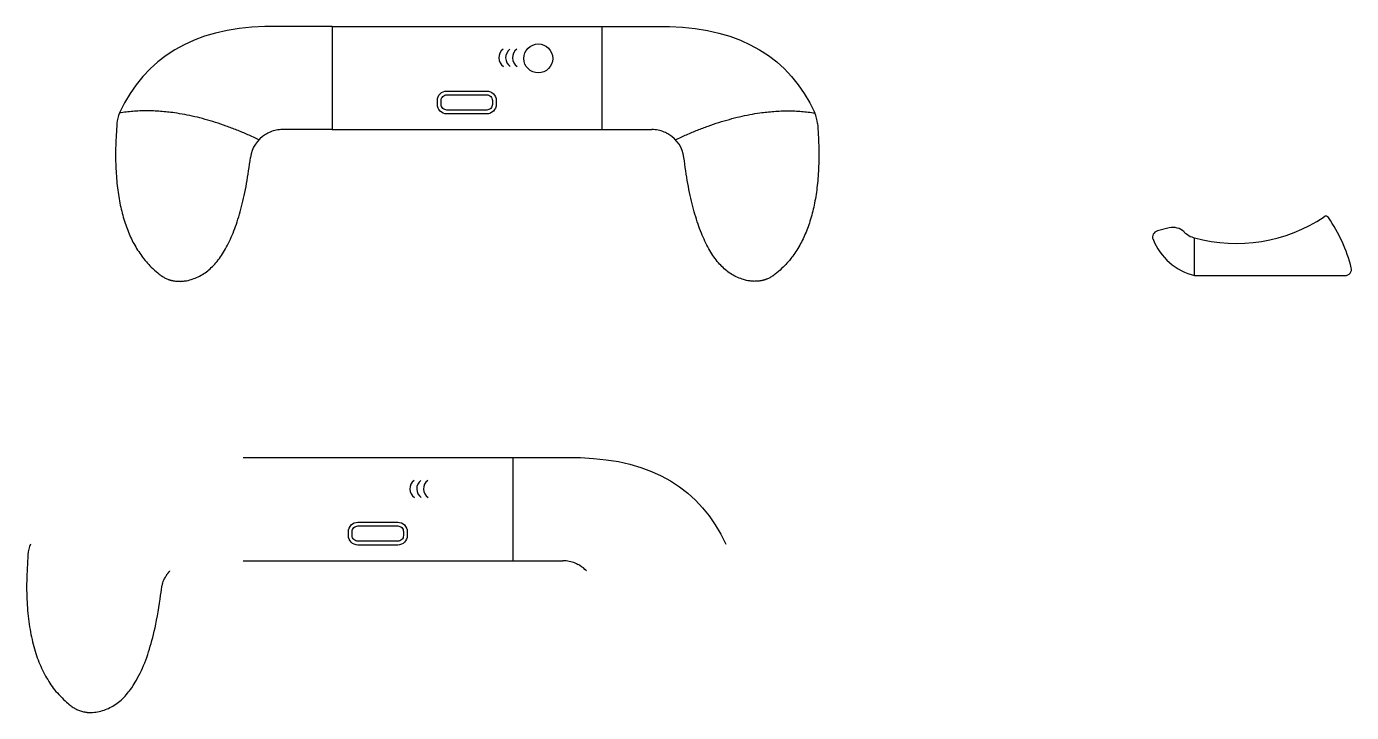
# Model space of a CAD drawing. Header units: millimetres. Extents: x 93 to 514, y 83 to 301.
import ezdxf

# ---------------------------------------------------------------- set-up
doc = ezdxf.new("R2010")
doc.units = ezdxf.units.MM
for name, color, linetype in [('buton', 6, 'Continuous'), ('triggere', 2, 'Continuous'), ('usb', 5, 'Continuous'), ('zona centrala', 31, 'Continuous')]:
    doc.layers.add(name, color=color, linetype=linetype)
doc.layers.add('linii semnal', color=10, linetype='Continuous', lineweight=30)

# ---------------------------------------------------------------- blocks, each defined once
blk = doc.blocks.new('*U1')
blk.add_arc((2.66, 0.04), 3.39, 127.1445, 235.1944)
blk = doc.blocks.new('*U2')
at = {"layer": 'linii semnal', "color": 0, "linetype": 'ByBlock', "lineweight": -2, "transparency": 16777216}
for p in [(-4.36, 0), (-2.18, 0), (0, 0)]:
    blk.add_blockref('*U1', p, dxfattribs=at)
blk = doc.blocks.new('*U3')
blk.add_arc((2.66, 0.04), 3.39, 127.1445, 235.1944)
blk = doc.blocks.new('*U4')
at = {"layer": 'linii semnal', "color": 0, "linetype": 'ByBlock', "lineweight": -2, "transparency": 16777216}
for p in [(-4.36, 0), (-2.18, 0), (0, 0)]:
    blk.add_blockref('*U3', p, dxfattribs=at)

msp = doc.modelspace()

# ---------------------------------------------------------------- linework, layer by layer
at = {"layer": 'buton'}
for p, q in [((190.18, 300.81), (168.81, 300.81)), ((276.1, 300.81), (297.47, 300.81)), ((190.18, 268.03), (174.39, 268.03)), ((276.1, 268.03), (291.89, 268.03)), ((247.8, 163.65), (269.17, 163.65)), ((247.8, 130.87), (263.59, 130.87))]:
    msp.add_line(p, q, dxfattribs=at)
msp.add_circle((255.76, 290.65), 4.6, dxfattribs=at)
for centre, radius, start, end in [((174.13, 257.9), 10, 120.7497, 172.9633), ((175.26, 256), 12.21, 113.1521, 120.7497), ((174.39, 258.03), 10, 90, 113.1521), ((291.89, 258.03), 10, 66.8479, 90), ((291.02, 256), 12.21, 59.2503, 66.8479), ((292.15, 257.9), 10, 7.0367, 59.2503), ((263.59, 120.87), 10, 66.8479, 90), ((262.72, 118.83), 12.21, 59.2503, 66.8479), ((263.85, 120.74), 10, 43.5609, 59.2503)]:
    msp.add_arc(centre, radius, start, end, dxfattribs=at)
for points, degree in [([(168.81, 300.81), (145.97, 300.2), (130.56, 290.8), (122.57, 273.31)], 3), ([(297.47, 300.81), (320.31, 300.2), (335.72, 290.8), (343.71, 273.31)], 3), ([(166.88, 264.79), (142.27, 276.44), (122.57, 273.31)], 2), ([(299.4, 264.79), (324.02, 276.44), (343.71, 273.31)], 2), ([(269.17, 163.65), (292.01, 163.04), (307.42, 153.64), (315.41, 136.15)], 3)]:
    msp.add_open_spline(points, degree=degree, dxfattribs=at)
at = {"layer": 'triggere'}
for p, q in [((456.49, 236.73), (452.69, 235.78)), ((464.54, 221.57), (464.54, 233.57)), ((464.54, 221.57), (512.45, 221.57))]:
    msp.add_line(p, q, dxfattribs=at)
for centre, radius, start, end in [((131.67, 269.16), 10, 155.4553, 175.4181), ((334.61, 269.16), 10, 4.5819, 24.5447), ((477.84, 281.77), 50, 254.5657, 303.8962), ((506.29, 239.44), 1, 34.4285, 123.8962), ((457.7, 231.88), 5, 45.3569, 103.9945), ((464.98, 211.13), 51.08, 14.693, 34.4285), ((453.17, 233.84), 2, 103.9945, 201.7055), ((469.14, 240.2), 19.19, 201.7055, 256.1217), ((466.26, 240.55), 7.19, 225.3569, 256.1217), ((512.45, 223.57), 2, 270, 14.693), ((103.36, 131.99), 10, 155.4553, 175.4181)]:
    msp.add_arc(centre, radius, start, end, dxfattribs=at)
for points, weights, knots in [([(121.7, 269.96), (118.85, 234.44), (135.47, 221.79), (138.5, 219.48), (142.3, 219.77), (159.51, 221.1), (164.2, 259.12)], [1, 1, 1, 0.934469452464, 1, 1, 1], [0, 0, 0, 0.907642, 0.907642, 1.635702, 1.635702, 2.505704, 2.505704, 2.505704]), ([(344.58, 269.96), (347.43, 234.44), (330.81, 221.79), (327.78, 219.48), (323.98, 219.77), (306.77, 221.1), (302.08, 259.12)], [1, 1, 1, 0.934469452464, 1, 1, 1], [0, 0, 0, 0.907642, 0.907642, 1.635702, 1.635702, 2.505704, 2.505704, 2.505704]), ([(93.4, 132.79), (90.55, 97.28), (107.17, 84.62), (110.2, 82.32), (114, 82.61), (131.21, 83.94), (135.9, 121.96), (136.3, 125.24), (138.58, 127.63)], [1, 1, 1, 0.934469452464, 1, 1, 1, 0.94963307209, 1], [0, 0, 0, 0.907642, 0.907642, 1.635702, 1.635702, 2.505704, 2.505704, 3.143171, 3.143171, 3.143171])]:
    msp.add_rational_spline(points, weights, degree=2, knots=knots, dxfattribs=at)
at = {"layer": 'usb'}
for points in [[(226.66, 280.27), (239.36, 280.27, -0.414214), (242.36, 277.27), (242.36, 276.02, -0.414214), (239.36, 273.02), (226.66, 273.02, -0.414214), (223.66, 276.02), (223.66, 276.06), (223.66, 277.27, -0.414214)], [(226.66, 279.07), (239.36, 279.07, -0.414214), (241.16, 277.27), (241.16, 276.02, -0.414214), (239.36, 274.22), (226.66, 274.22, -0.414214), (224.86, 276.02), (224.86, 276.06), (224.86, 277.27, -0.414214)], [(198.35, 143.11), (211.05, 143.11, -0.414214), (214.05, 140.11), (214.05, 138.86, -0.414214), (211.05, 135.86), (198.35, 135.86, -0.414214), (195.35, 138.86), (195.35, 138.9), (195.35, 140.11, -0.414214)], [(198.35, 141.91), (211.05, 141.91, -0.414214), (212.85, 140.11), (212.85, 138.86, -0.414214), (211.05, 137.06), (198.35, 137.06, -0.414214), (196.55, 138.86), (196.55, 138.9), (196.55, 140.11, -0.414214)]]:
    msp.add_lwpolyline(points, format="xyb", close=True, dxfattribs=at)
at = {"layer": 'zona centrala'}
for p, q in [((190.18, 300.81), (276.1, 300.81)), ((190.18, 300.81), (190.18, 268.03)), ((276.1, 268.03), (276.1, 300.81)), ((190.18, 268.03), (276.1, 268.03)), ((161.88, 163.65), (247.8, 163.65)), ((247.8, 130.87), (247.8, 163.65)), ((161.88, 130.87), (247.8, 130.87))]:
    msp.add_line(p, q, dxfattribs=at)

# ---------------------------------------------------------------- block references
at = {"layer": 'linii semnal'}
for name, p in [('*U4', (248.28, 290.85)), ('*U2', (219.98, 153.69))]:
    msp.add_blockref(name, p, dxfattribs=at)

doc.saveas('drawing.dxf')
